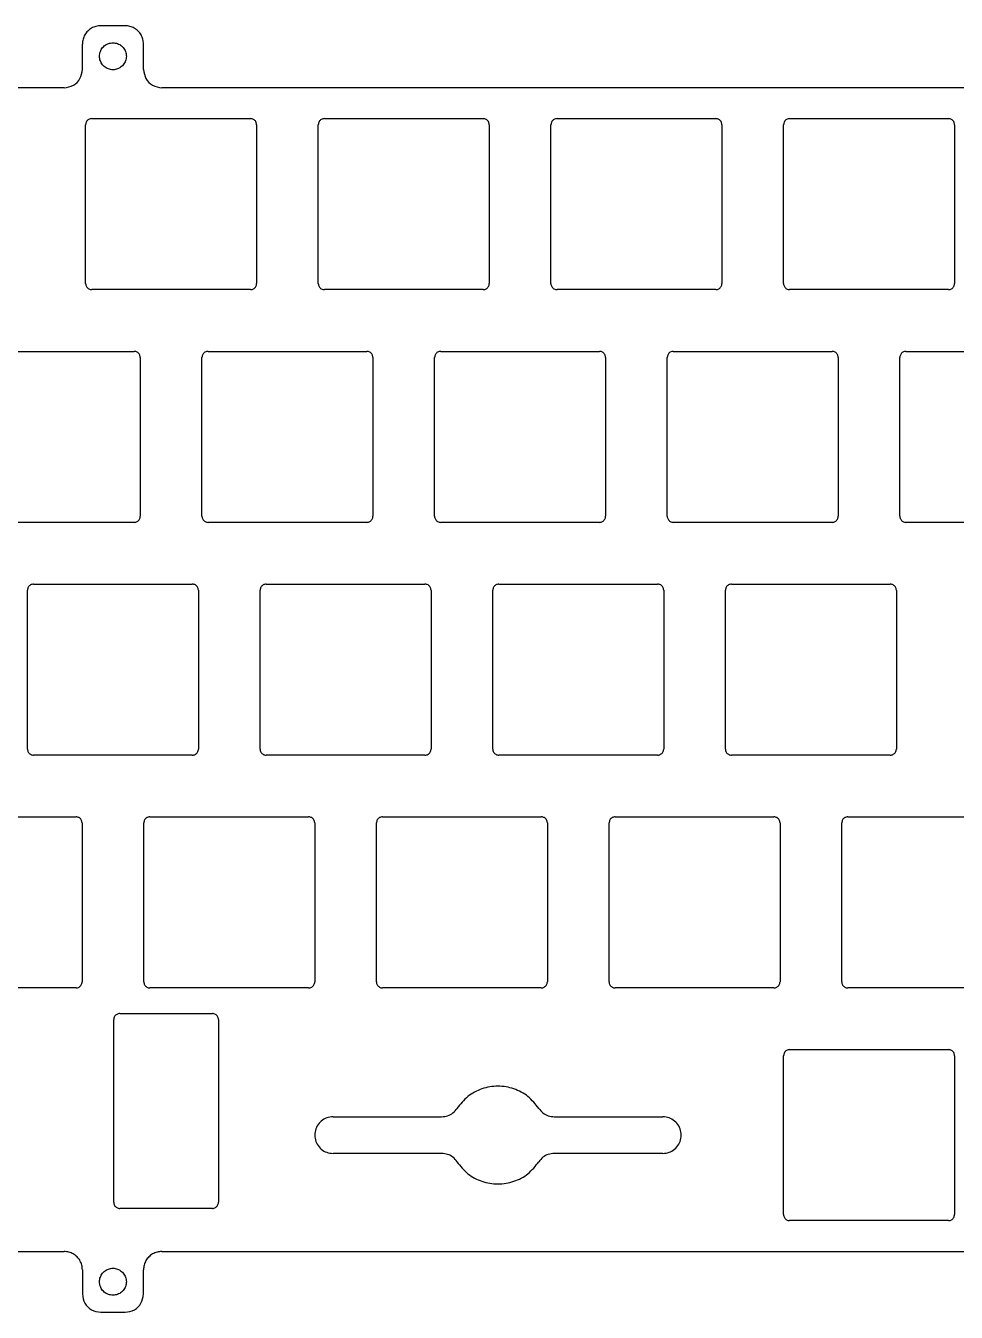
# Model space of a CAD drawing. Extents: x 0 to 305, y -146 to 105.
# Drawn here: x 74 to 150.2, y 0.1 to 105.4 of the extents above; entities that cross this region are included whole.
import ezdxf

# ---------------------------------------------------------------- set-up
doc = ezdxf.new("R2010")
doc.units = 0
doc.layers.add('Facebinder', color=7, linetype='CONTINUOUS')

msp = doc.modelspace()

# ---------------------------------------------------------------- linework, layer by layer
at = {"layer": 'Facebinder', "color": 7}
for points in [[(82.095165, 105.433871), (80.095165, 105.433871)], [(78.595165, 101.858848), (78.595165, 103.933869)], [(83.595165, 101.858848), (83.595165, 103.933869)], [(77.095166, 100.358873), (13.657681, 100.358873)], [(219.970634, 100.358873), (85.095164, 100.358873)], [(78.857465, 84.333169), (78.857465, 97.333865)], [(79.357467, 97.833848), (92.358163, 97.833848)], [(92.858162, 97.333865), (92.858162, 84.333169)], [(97.906662, 84.333169), (97.906662, 97.333865)], [(98.406661, 97.833848), (111.406658, 97.833848)], [(111.90666, 97.333865), (111.90666, 84.333169)], [(116.956658, 84.333169), (116.956658, 97.333865)], [(117.456656, 97.833848), (130.457654, 97.833848)], [(130.957656, 97.333865), (130.957656, 84.333169)], [(136.006653, 84.333169), (136.006653, 97.333865)], [(136.506652, 97.833848), (149.50765, 97.833848)], [(150.007651, 97.333865), (150.007651, 84.333169)], [(92.358163, 83.83316), (79.357467, 83.83316)], [(111.406658, 83.83316), (98.406661, 83.83316)], [(130.457654, 83.83316), (117.456656, 83.83316)], [(149.50765, 83.83316), (136.506652, 83.83316)], [(69.832469, 78.783853), (82.833165, 78.783853)], [(83.333164, 78.28387), (83.333164, 65.283174)], [(88.382463, 65.283174), (88.382463, 78.28387)], [(88.882465, 78.783853), (101.88266, 78.783853)], [(102.382662, 78.28387), (102.382662, 65.283174)], [(107.43166, 65.283174), (107.43166, 78.28387)], [(107.931659, 78.783853), (120.932656, 78.783853)], [(121.432658, 78.28387), (121.432658, 65.283174)], [(126.481655, 65.283174), (126.481655, 78.28387)], [(126.981654, 78.783853), (139.982652, 78.783853)], [(140.482653, 78.28387), (140.482653, 65.283174)], [(145.531651, 65.283174), (145.531651, 78.28387)], [(146.03165, 78.783853), (159.032648, 78.783853)], [(82.833165, 64.783164), (69.832469, 64.783164)], [(101.88266, 64.783164), (88.882465, 64.783164)], [(120.932656, 64.783164), (107.931659, 64.783164)], [(139.982652, 64.783164), (126.981654, 64.783164)], [(159.032648, 64.783164), (146.03165, 64.783164)], [(74.094966, 46.233178), (74.094966, 59.233874)], [(74.594968, 59.733857), (87.594164, 59.733857)], [(88.094165, 59.233874), (88.094165, 46.233178)], [(93.144962, 46.233178), (93.144962, 59.233874)], [(93.644662, 59.733857), (106.643659, 59.733857)], [(107.143661, 59.233874), (107.143661, 46.233178)], [(112.194659, 46.233178), (112.194659, 59.233874)], [(112.694658, 59.733857), (125.693655, 59.733857)], [(126.193656, 59.233874), (126.193656, 46.233178)], [(131.244654, 46.233178), (131.244654, 59.233874)], [(131.744653, 59.733857), (144.743651, 59.733857)], [(145.243652, 59.233874), (145.243652, 46.233178)], [(87.594164, 45.733169), (74.594968, 45.733169)], [(106.643659, 45.733169), (93.644662, 45.733169)], [(125.693655, 45.733169), (112.694658, 45.733169)], [(144.743651, 45.733169), (131.744653, 45.733169)], [(65.06997, 40.683861), (78.069166, 40.683861)], [(78.569167, 40.183878), (78.569167, 27.183077)], [(83.619964, 27.183077), (83.619964, 40.183878)], [(84.119966, 40.683861), (97.118661, 40.683861)], [(97.618663, 40.183878), (97.618663, 27.183077)], [(102.669661, 27.183077), (102.669661, 40.183878)], [(103.16966, 40.683861), (116.168657, 40.683861)], [(116.668659, 40.183878), (116.668659, 27.183077)], [(121.719657, 27.183077), (121.719657, 40.183878)], [(122.219655, 40.683861), (135.218653, 40.683861)], [(135.718654, 40.183878), (135.718654, 27.183077)], [(140.769652, 27.183077), (140.769652, 40.183878)], [(141.269651, 40.683861), (154.268648, 40.683861)], [(78.069166, 26.683067), (65.06997, 26.683067)], [(97.118661, 26.683067), (84.119966, 26.683067)], [(116.168657, 26.683067), (103.16966, 26.683067)], [(135.218653, 26.683067), (122.219655, 26.683067)], [(154.268648, 26.683067), (141.269651, 26.683067)], [(81.657465, 24.583281), (89.232664, 24.583281)], [(81.157466, 9.133179), (81.157466, 24.083272)], [(89.732663, 24.083272), (89.732663, 9.133179)], [(136.006653, 8.133187), (136.006653, 21.133883)], [(136.506652, 21.633866), (149.50765, 21.633866)], [(150.007651, 21.133883), (150.007651, 8.133187)], [(99.119662, 16.133179), (108.01066, 16.133179)], [(117.229657, 16.133179), (126.119655, 16.133179)], [(108.01066, 13.133176), (99.119662, 13.133176)], [(126.119655, 13.133176), (117.229657, 13.133176)], [(89.232664, 8.63317), (81.657465, 8.63317)], [(149.50765, 7.633177), (136.506652, 7.633177)], [(13.657681, 5.10818), (77.095166, 5.10818)], [(85.095164, 5.10818), (219.970634, 5.10818)], [(78.595165, 3.608178), (78.595165, 1.633169)], [(83.595165, 1.633169), (83.595165, 3.608178)], [(80.095165, 0.133194), (82.095165, 0.133194)]]:
    msp.add_lwpolyline(points, dxfattribs=at)
for points in [[(82.195165, 102.93385)], [(82.195165, 2.633188)]]:
    msp.add_lwpolyline(points, close=True, dxfattribs=at)
for points, knots in [([(80.095165, 105.433871), (79.963895, 105.423871), (79.702441, 105.403955), (79.336679, 105.246567), (79.021917, 105.007117), (78.782467, 104.692355), (78.62508, 104.326592), (78.605164, 104.065139), (78.595165, 103.933869)], [0, 0, 0, 0, 0.392663, 0.782076, 1.174738, 1.567401, 1.956814, 2.349477, 2.349477, 2.349477, 2.349477]), ([(83.595165, 103.933869), (83.585166, 104.065139), (83.56525, 104.326592), (83.407862, 104.692355), (83.168413, 105.007117), (82.853651, 105.246567), (82.487889, 105.403955), (82.226435, 105.423871), (82.095165, 105.433871)], [0, 0, 0, 0, 0.392663, 0.782076, 1.174738, 1.567401, 1.956814, 2.349477, 2.349477, 2.349477, 2.349477]), ([(82.195165, 102.93385), (82.182077, 103.062503), (82.156088, 103.317967), (81.953658, 103.65562), (81.657163, 103.906671), (81.289955, 104.039826), (80.900291, 104.039826), (80.533595, 103.906671), (80.235056, 103.65562), (80.040222, 103.317967), (79.972475, 102.93385), (80.040222, 102.549733), (80.235056, 102.21208), (80.533595, 101.961029), (80.900291, 101.827874), (81.289955, 101.827874), (81.657163, 101.961029), (81.953658, 102.21208), (82.156088, 102.549733), (82.182077, 102.805197), (82.195165, 102.93385)], [0, 0, 0, 0, 0.38398, 0.762462, 1.146442, 1.530422, 1.908904, 2.292884, 2.676864, 3.055346, 3.439326, 3.823306, 4.201788, 4.585768, 4.969748, 5.34823, 5.73221, 6.11619, 6.494671, 6.878652, 6.878652, 6.878652, 6.878652]), ([(77.095166, 100.358873), (77.358002, 100.400129), (77.875878, 100.48142), (78.472606, 101.078138), (78.553904, 101.596013), (78.595165, 101.858848)], [0, 0, 0, 0, 0.78428, 1.5453, 2.32958, 2.32958, 2.32958, 2.32958]), ([(83.595165, 101.858848), (83.636426, 101.596013), (83.717724, 101.078138), (84.314452, 100.48142), (84.832328, 100.400129), (85.095164, 100.358873)], [0, 0, 0, 0, 0.78428, 1.5453, 2.32958, 2.32958, 2.32958, 2.32958]), ([(79.357467, 97.833848), (79.269855, 97.820097), (79.097231, 97.793001), (78.898322, 97.594099), (78.87122, 97.421476), (78.857465, 97.333865)], [0, 0, 0, 0, 0.261424, 0.515095, 0.77652, 0.77652, 0.77652, 0.77652]), ([(92.858162, 97.333865), (92.844407, 97.421476), (92.817305, 97.594098), (92.618397, 97.793), (92.445774, 97.820096), (92.358163, 97.833848)], [0, 0, 0, 0, 0.261424, 0.515094, 0.776517, 0.776517, 0.776517, 0.776517]), ([(98.406661, 97.833848), (98.31905, 97.820096), (98.146427, 97.793), (97.947519, 97.594098), (97.920417, 97.421476), (97.906662, 97.333865)], [0, 0, 0, 0, 0.261424, 0.515094, 0.776517, 0.776517, 0.776517, 0.776517]), ([(111.90666, 97.333865), (111.892905, 97.421476), (111.865803, 97.594099), (111.666893, 97.793001), (111.494269, 97.820097), (111.406658, 97.833848)], [0, 0, 0, 0, 0.261424, 0.515095, 0.77652, 0.77652, 0.77652, 0.77652]), ([(117.456656, 97.833848), (117.369046, 97.820096), (117.196422, 97.793), (116.997514, 97.594098), (116.970412, 97.421476), (116.956658, 97.333865)], [0, 0, 0, 0, 0.261424, 0.515094, 0.776517, 0.776517, 0.776517, 0.776517]), ([(130.957656, 97.333865), (130.943901, 97.421476), (130.916799, 97.594099), (130.717889, 97.793001), (130.545265, 97.820097), (130.457654, 97.833848)], [0, 0, 0, 0, 0.261424, 0.515095, 0.77652, 0.77652, 0.77652, 0.77652]), ([(136.506652, 97.833848), (136.419041, 97.820096), (136.246418, 97.793), (136.04751, 97.594098), (136.020408, 97.421476), (136.006653, 97.333865)], [0, 0, 0, 0, 0.261424, 0.515094, 0.776517, 0.776517, 0.776517, 0.776517]), ([(150.007651, 97.333865), (149.993896, 97.421476), (149.966794, 97.594099), (149.767885, 97.793001), (149.595261, 97.820097), (149.50765, 97.833848)], [0, 0, 0, 0, 0.261424, 0.515095, 0.77652, 0.77652, 0.77652, 0.77652]), ([(78.857465, 84.333169), (78.860798, 84.289412), (78.867435, 84.20226), (78.919896, 84.080337), (78.999713, 83.975414), (79.104635, 83.895595), (79.226557, 83.843132), (79.313709, 83.836493), (79.357467, 83.83316)], [0, 0, 0, 0, 0.130889, 0.260695, 0.391585, 0.522474, 0.65228, 0.783169, 0.783169, 0.783169, 0.783169]), ([(92.358163, 83.83316), (92.40192, 83.836493), (92.489072, 83.843132), (92.610993, 83.895596), (92.715914, 83.975415), (92.795731, 84.080337), (92.848192, 84.20226), (92.854829, 84.289412), (92.858162, 84.333169)], [0, 0, 0, 0, 0.130889, 0.260694, 0.391583, 0.522472, 0.652278, 0.783167, 0.783167, 0.783167, 0.783167]), ([(97.906662, 84.333169), (97.909994, 84.289412), (97.916631, 84.20226), (97.969093, 84.080337), (98.048909, 83.975415), (98.15383, 83.895596), (98.275752, 83.843132), (98.362904, 83.836493), (98.406661, 83.83316)], [0, 0, 0, 0, 0.130889, 0.260694, 0.391583, 0.522472, 0.652278, 0.783167, 0.783167, 0.783167, 0.783167]), ([(111.406658, 83.83316), (111.450415, 83.836493), (111.537568, 83.843132), (111.65949, 83.895595), (111.764412, 83.975414), (111.844228, 84.080337), (111.89669, 84.20226), (111.903327, 84.289412), (111.90666, 84.333169)], [0, 0, 0, 0, 0.130889, 0.260695, 0.391585, 0.522474, 0.65228, 0.783169, 0.783169, 0.783169, 0.783169]), ([(116.956658, 84.333169), (116.95999, 84.289412), (116.966627, 84.20226), (117.019088, 84.080337), (117.098905, 83.975415), (117.203826, 83.895596), (117.325747, 83.843132), (117.412899, 83.836493), (117.456656, 83.83316)], [0, 0, 0, 0, 0.130889, 0.260694, 0.391583, 0.522472, 0.652278, 0.783167, 0.783167, 0.783167, 0.783167]), ([(130.457654, 83.83316), (130.501411, 83.836493), (130.588564, 83.843132), (130.710486, 83.895595), (130.815408, 83.975414), (130.895224, 84.080337), (130.947686, 84.20226), (130.954323, 84.289412), (130.957656, 84.333169)], [0, 0, 0, 0, 0.130889, 0.260695, 0.391585, 0.522474, 0.65228, 0.783169, 0.783169, 0.783169, 0.783169]), ([(136.006653, 84.333169), (136.009986, 84.289412), (136.016623, 84.20226), (136.069084, 84.080337), (136.1489, 83.975415), (136.253821, 83.895596), (136.375743, 83.843132), (136.462895, 83.836493), (136.506652, 83.83316)], [0, 0, 0, 0, 0.130889, 0.260694, 0.391583, 0.522472, 0.652278, 0.783167, 0.783167, 0.783167, 0.783167]), ([(149.50765, 83.83316), (149.551407, 83.836493), (149.638559, 83.843132), (149.760482, 83.895595), (149.865403, 83.975414), (149.94522, 84.080337), (149.997682, 84.20226), (150.004319, 84.289412), (150.007651, 84.333169)], [0, 0, 0, 0, 0.130889, 0.260695, 0.391585, 0.522474, 0.65228, 0.783169, 0.783169, 0.783169, 0.783169]), ([(83.333164, 78.28387), (83.319409, 78.37148), (83.292307, 78.544103), (83.093399, 78.743004), (82.920776, 78.770101), (82.833165, 78.783853)], [0, 0, 0, 0, 0.261424, 0.515094, 0.776517, 0.776517, 0.776517, 0.776517]), ([(88.882465, 78.783853), (88.794853, 78.770101), (88.622229, 78.743005), (88.42332, 78.544103), (88.396218, 78.37148), (88.382463, 78.28387)], [0, 0, 0, 0, 0.261424, 0.515095, 0.77652, 0.77652, 0.77652, 0.77652]), ([(102.382662, 78.28387), (102.368907, 78.37148), (102.341805, 78.544103), (102.142896, 78.743005), (101.970272, 78.770101), (101.88266, 78.783853)], [0, 0, 0, 0, 0.261424, 0.515095, 0.77652, 0.77652, 0.77652, 0.77652]), ([(107.931659, 78.783853), (107.844048, 78.770101), (107.671424, 78.743004), (107.472516, 78.544103), (107.445415, 78.37148), (107.43166, 78.28387)], [0, 0, 0, 0, 0.261424, 0.515094, 0.776517, 0.776517, 0.776517, 0.776517]), ([(121.432658, 78.28387), (121.418903, 78.37148), (121.391801, 78.544103), (121.192891, 78.743005), (121.020267, 78.770101), (120.932656, 78.783853)], [0, 0, 0, 0, 0.261424, 0.515095, 0.77652, 0.77652, 0.77652, 0.77652]), ([(126.981654, 78.783853), (126.894043, 78.770101), (126.72142, 78.743004), (126.522512, 78.544103), (126.49541, 78.37148), (126.481655, 78.28387)], [0, 0, 0, 0, 0.261424, 0.515094, 0.776517, 0.776517, 0.776517, 0.776517]), ([(140.482653, 78.28387), (140.468898, 78.37148), (140.441796, 78.544103), (140.242887, 78.743005), (140.070263, 78.770101), (139.982652, 78.783853)], [0, 0, 0, 0, 0.261424, 0.515095, 0.77652, 0.77652, 0.77652, 0.77652]), ([(146.03165, 78.783853), (145.944039, 78.770101), (145.771416, 78.743004), (145.572508, 78.544103), (145.545406, 78.37148), (145.531651, 78.28387)], [0, 0, 0, 0, 0.261424, 0.515094, 0.776517, 0.776517, 0.776517, 0.776517]), ([(82.833165, 64.783164), (82.876922, 64.786498), (82.964074, 64.793137), (83.085996, 64.845601), (83.190917, 64.925419), (83.270733, 65.030342), (83.323194, 65.152264), (83.329831, 65.239417), (83.333164, 65.283174)], [0, 0, 0, 0, 0.130889, 0.260694, 0.391583, 0.522472, 0.652278, 0.783167, 0.783167, 0.783167, 0.783167]), ([(88.382463, 65.283174), (88.385795, 65.239416), (88.392433, 65.152264), (88.444894, 65.030341), (88.524711, 64.925418), (88.629633, 64.8456), (88.751555, 64.793136), (88.838707, 64.786497), (88.882465, 64.783164)], [0, 0, 0, 0, 0.130889, 0.260695, 0.391585, 0.522474, 0.65228, 0.783169, 0.783169, 0.783169, 0.783169]), ([(101.88266, 64.783164), (101.926418, 64.786497), (102.01357, 64.793136), (102.135492, 64.8456), (102.240414, 64.925418), (102.320231, 65.030341), (102.372692, 65.152264), (102.37933, 65.239416), (102.382662, 65.283174)], [0, 0, 0, 0, 0.130889, 0.260695, 0.391585, 0.522474, 0.65228, 0.783169, 0.783169, 0.783169, 0.783169]), ([(107.43166, 65.283174), (107.434992, 65.239417), (107.441629, 65.152264), (107.494091, 65.030342), (107.573907, 64.925419), (107.678828, 64.845601), (107.800749, 64.793137), (107.887901, 64.786498), (107.931659, 64.783164)], [0, 0, 0, 0, 0.130889, 0.260694, 0.391583, 0.522472, 0.652278, 0.783167, 0.783167, 0.783167, 0.783167]), ([(120.932656, 64.783164), (120.976413, 64.786497), (121.063566, 64.793136), (121.185488, 64.8456), (121.29041, 64.925418), (121.370226, 65.030341), (121.422688, 65.152264), (121.429325, 65.239416), (121.432658, 65.283174)], [0, 0, 0, 0, 0.130889, 0.260695, 0.391585, 0.522474, 0.65228, 0.783169, 0.783169, 0.783169, 0.783169]), ([(126.481655, 65.283174), (126.484988, 65.239417), (126.491625, 65.152264), (126.544086, 65.030342), (126.623903, 64.925419), (126.728824, 64.845601), (126.850745, 64.793137), (126.937897, 64.786498), (126.981654, 64.783164)], [0, 0, 0, 0, 0.130889, 0.260694, 0.391583, 0.522472, 0.652278, 0.783167, 0.783167, 0.783167, 0.783167]), ([(139.982652, 64.783164), (140.026409, 64.786497), (140.113562, 64.793136), (140.235484, 64.8456), (140.340405, 64.925418), (140.420222, 65.030341), (140.472684, 65.152264), (140.479321, 65.239416), (140.482653, 65.283174)], [0, 0, 0, 0, 0.130889, 0.260695, 0.391585, 0.522474, 0.65228, 0.783169, 0.783169, 0.783169, 0.783169]), ([(145.531651, 65.283174), (145.534983, 65.239417), (145.541621, 65.152264), (145.594082, 65.030342), (145.673898, 64.925419), (145.778819, 64.845601), (145.900741, 64.793137), (145.987893, 64.786498), (146.03165, 64.783164)], [0, 0, 0, 0, 0.130889, 0.260694, 0.391583, 0.522472, 0.652278, 0.783167, 0.783167, 0.783167, 0.783167]), ([(74.594968, 59.733857), (74.507357, 59.720105), (74.334733, 59.69301), (74.135823, 59.494108), (74.108721, 59.321485), (74.094966, 59.233874)], [0, 0, 0, 0, 0.261424, 0.515095, 0.77652, 0.77652, 0.77652, 0.77652]), ([(88.094165, 59.233874), (88.08041, 59.321485), (88.053308, 59.494108), (87.854399, 59.69301), (87.681775, 59.720105), (87.594164, 59.733857)], [0, 0, 0, 0, 0.261424, 0.515095, 0.77652, 0.77652, 0.77652, 0.77652]), ([(93.644662, 59.733857), (93.557051, 59.720105), (93.384428, 59.693009), (93.18552, 59.494107), (93.158418, 59.321484), (93.144663, 59.233874)], [0, 0, 0, 0, 0.261424, 0.515094, 0.776517, 0.776517, 0.776517, 0.776517]), ([(107.143661, 59.233874), (107.129906, 59.321485), (107.102804, 59.494108), (106.903894, 59.69301), (106.73127, 59.720105), (106.643659, 59.733857)], [0, 0, 0, 0, 0.261424, 0.515095, 0.77652, 0.77652, 0.77652, 0.77652]), ([(112.694658, 59.733857), (112.607047, 59.720105), (112.434423, 59.693009), (112.235515, 59.494107), (112.208414, 59.321484), (112.194659, 59.233874)], [0, 0, 0, 0, 0.261424, 0.515094, 0.776517, 0.776517, 0.776517, 0.776517]), ([(126.193656, 59.233874), (126.179901, 59.321485), (126.152799, 59.494108), (125.95389, 59.69301), (125.781266, 59.720105), (125.693655, 59.733857)], [0, 0, 0, 0, 0.261424, 0.515095, 0.77652, 0.77652, 0.77652, 0.77652]), ([(131.744653, 59.733857), (131.657042, 59.720105), (131.484419, 59.693009), (131.285511, 59.494107), (131.258409, 59.321484), (131.244654, 59.233874)], [0, 0, 0, 0, 0.261424, 0.515094, 0.776517, 0.776517, 0.776517, 0.776517]), ([(145.243652, 59.233874), (145.229897, 59.321485), (145.202795, 59.494108), (145.003886, 59.69301), (144.831262, 59.720105), (144.743651, 59.733857)], [0, 0, 0, 0, 0.261424, 0.515095, 0.77652, 0.77652, 0.77652, 0.77652]), ([(74.094966, 46.233178), (74.098299, 46.189421), (74.104936, 46.102268), (74.157398, 45.980345), (74.237214, 45.875422), (74.342136, 45.795604), (74.464058, 45.74314), (74.551211, 45.736502), (74.594968, 45.733169)], [0, 0, 0, 0, 0.130889, 0.260695, 0.391585, 0.522474, 0.65228, 0.783169, 0.783169, 0.783169, 0.783169]), ([(87.594164, 45.733169), (87.637921, 45.736502), (87.725073, 45.74314), (87.846995, 45.795604), (87.951917, 45.875422), (88.031734, 45.980345), (88.084196, 46.102268), (88.090833, 46.189421), (88.094165, 46.233178)], [0, 0, 0, 0, 0.130889, 0.260695, 0.391585, 0.522474, 0.65228, 0.783169, 0.783169, 0.783169, 0.783169]), ([(93.144663, 46.233178), (93.147995, 46.189421), (93.154632, 46.102269), (93.207094, 45.980346), (93.28691, 45.875423), (93.391831, 45.795605), (93.513753, 45.743141), (93.600905, 45.736502), (93.644662, 45.733169)], [0, 0, 0, 0, 0.130889, 0.260694, 0.391583, 0.522472, 0.652278, 0.783167, 0.783167, 0.783167, 0.783167]), ([(106.643659, 45.733169), (106.687416, 45.736502), (106.774569, 45.74314), (106.896491, 45.795604), (107.001413, 45.875422), (107.081229, 45.980345), (107.133691, 46.102268), (107.140328, 46.189421), (107.143661, 46.233178)], [0, 0, 0, 0, 0.130889, 0.260695, 0.391585, 0.522474, 0.65228, 0.783169, 0.783169, 0.783169, 0.783169]), ([(112.194659, 46.233178), (112.197991, 46.189421), (112.204628, 46.102269), (112.25709, 45.980346), (112.336906, 45.875423), (112.441827, 45.795605), (112.563748, 45.743141), (112.6509, 45.736502), (112.694658, 45.733169)], [0, 0, 0, 0, 0.130889, 0.260694, 0.391583, 0.522472, 0.652278, 0.783167, 0.783167, 0.783167, 0.783167]), ([(125.693655, 45.733169), (125.737412, 45.736502), (125.824565, 45.74314), (125.946487, 45.795604), (126.051408, 45.875422), (126.131225, 45.980345), (126.183687, 46.102268), (126.190324, 46.189421), (126.193656, 46.233178)], [0, 0, 0, 0, 0.130889, 0.260695, 0.391585, 0.522474, 0.65228, 0.783169, 0.783169, 0.783169, 0.783169]), ([(131.244654, 46.233178), (131.247987, 46.189421), (131.254624, 46.102269), (131.307085, 45.980346), (131.386902, 45.875423), (131.491823, 45.795605), (131.613744, 45.743141), (131.700896, 45.736502), (131.744653, 45.733169)], [0, 0, 0, 0, 0.130889, 0.260694, 0.391583, 0.522472, 0.652278, 0.783167, 0.783167, 0.783167, 0.783167]), ([(144.743651, 45.733169), (144.787408, 45.736502), (144.87456, 45.74314), (144.996482, 45.795604), (145.101404, 45.875422), (145.181221, 45.980345), (145.233683, 46.102268), (145.24032, 46.189421), (145.243652, 46.233178)], [0, 0, 0, 0, 0.130889, 0.260695, 0.391585, 0.522474, 0.65228, 0.783169, 0.783169, 0.783169, 0.783169]), ([(78.569167, 40.183878), (78.555412, 40.271489), (78.52831, 40.444112), (78.329401, 40.643014), (78.156777, 40.67011), (78.069166, 40.683861)], [0, 0, 0, 0, 0.261424, 0.515095, 0.77652, 0.77652, 0.77652, 0.77652]), ([(84.119966, 40.683861), (84.032354, 40.67011), (83.85973, 40.643014), (83.660821, 40.444112), (83.633719, 40.271489), (83.619964, 40.183878)], [0, 0, 0, 0, 0.261424, 0.515095, 0.77652, 0.77652, 0.77652, 0.77652]), ([(97.618663, 40.183878), (97.604908, 40.271489), (97.577806, 40.444112), (97.378897, 40.643014), (97.206273, 40.67011), (97.118661, 40.683861)], [0, 0, 0, 0, 0.261424, 0.515095, 0.77652, 0.77652, 0.77652, 0.77652]), ([(103.16966, 40.683861), (103.082049, 40.670109), (102.909426, 40.643013), (102.710518, 40.444111), (102.683416, 40.271489), (102.669661, 40.183878)], [0, 0, 0, 0, 0.261424, 0.515094, 0.776517, 0.776517, 0.776517, 0.776517]), ([(116.668659, 40.183878), (116.654904, 40.271489), (116.627802, 40.444112), (116.428892, 40.643014), (116.256268, 40.67011), (116.168657, 40.683861)], [0, 0, 0, 0, 0.261424, 0.515095, 0.77652, 0.77652, 0.77652, 0.77652]), ([(122.219655, 40.683861), (122.132045, 40.670109), (121.959421, 40.643013), (121.760513, 40.444111), (121.733411, 40.271489), (121.719657, 40.183878)], [0, 0, 0, 0, 0.261424, 0.515094, 0.776517, 0.776517, 0.776517, 0.776517]), ([(135.718654, 40.183878), (135.704899, 40.271489), (135.677797, 40.444112), (135.478888, 40.643014), (135.306264, 40.67011), (135.218653, 40.683861)], [0, 0, 0, 0, 0.261424, 0.515095, 0.77652, 0.77652, 0.77652, 0.77652]), ([(141.269651, 40.683861), (141.18204, 40.670109), (141.009417, 40.643013), (140.810509, 40.444111), (140.783407, 40.271489), (140.769652, 40.183878)], [0, 0, 0, 0, 0.261424, 0.515094, 0.776517, 0.776517, 0.776517, 0.776517]), ([(78.069166, 26.683067), (78.112923, 26.6864), (78.200075, 26.693039), (78.321998, 26.745502), (78.426919, 26.825321), (78.506736, 26.930244), (78.559198, 27.052167), (78.565835, 27.139319), (78.569167, 27.183077)], [0, 0, 0, 0, 0.130889, 0.260695, 0.391585, 0.522474, 0.65228, 0.783169, 0.783169, 0.783169, 0.783169]), ([(83.619964, 27.183077), (83.623296, 27.139319), (83.629934, 27.052167), (83.682395, 26.930244), (83.762212, 26.825321), (83.867134, 26.745502), (83.989056, 26.693039), (84.076208, 26.6864), (84.119966, 26.683067)], [0, 0, 0, 0, 0.130889, 0.260695, 0.391585, 0.522474, 0.65228, 0.783169, 0.783169, 0.783169, 0.783169]), ([(97.118661, 26.683067), (97.162419, 26.6864), (97.249571, 26.693039), (97.371493, 26.745502), (97.476415, 26.825321), (97.556232, 26.930244), (97.608693, 27.052167), (97.615331, 27.139319), (97.618663, 27.183077)], [0, 0, 0, 0, 0.130889, 0.260695, 0.391585, 0.522474, 0.65228, 0.783169, 0.783169, 0.783169, 0.783169]), ([(102.669661, 27.183077), (102.672993, 27.139319), (102.67963, 27.052167), (102.732092, 26.930244), (102.811908, 26.825322), (102.916829, 26.745503), (103.038751, 26.693039), (103.125903, 26.6864), (103.16966, 26.683067)], [0, 0, 0, 0, 0.130889, 0.260694, 0.391583, 0.522472, 0.652278, 0.783167, 0.783167, 0.783167, 0.783167]), ([(116.168657, 26.683067), (116.212414, 26.6864), (116.299567, 26.693039), (116.421489, 26.745502), (116.526411, 26.825321), (116.606227, 26.930244), (116.658689, 27.052167), (116.665326, 27.139319), (116.668659, 27.183077)], [0, 0, 0, 0, 0.130889, 0.260695, 0.391585, 0.522474, 0.65228, 0.783169, 0.783169, 0.783169, 0.783169]), ([(121.719657, 27.183077), (121.722989, 27.139319), (121.729626, 27.052167), (121.782087, 26.930244), (121.861904, 26.825322), (121.966825, 26.745503), (122.088746, 26.693039), (122.175898, 26.6864), (122.219655, 26.683067)], [0, 0, 0, 0, 0.130889, 0.260694, 0.391583, 0.522472, 0.652278, 0.783167, 0.783167, 0.783167, 0.783167]), ([(135.218653, 26.683067), (135.26241, 26.6864), (135.349562, 26.693039), (135.471485, 26.745502), (135.576406, 26.825321), (135.656223, 26.930244), (135.708685, 27.052167), (135.715322, 27.139319), (135.718654, 27.183077)], [0, 0, 0, 0, 0.130889, 0.260695, 0.391585, 0.522474, 0.65228, 0.783169, 0.783169, 0.783169, 0.783169]), ([(140.769652, 27.183077), (140.772985, 27.139319), (140.779622, 27.052167), (140.832083, 26.930244), (140.911899, 26.825322), (141.01682, 26.745503), (141.138742, 26.693039), (141.225894, 26.6864), (141.269651, 26.683067)], [0, 0, 0, 0, 0.130889, 0.260694, 0.391583, 0.522472, 0.652278, 0.783167, 0.783167, 0.783167, 0.783167]), ([(81.657465, 24.583281), (81.613708, 24.579948), (81.526556, 24.573309), (81.404635, 24.520845), (81.299714, 24.441027), (81.219897, 24.336104), (81.167436, 24.214181), (81.160799, 24.127029), (81.157466, 24.083272)], [0, 0, 0, 0, 0.130889, 0.260694, 0.391583, 0.522472, 0.652278, 0.783167, 0.783167, 0.783167, 0.783167]), ([(89.732663, 24.083272), (89.729331, 24.127029), (89.722694, 24.214181), (89.670232, 24.336104), (89.590416, 24.441027), (89.485495, 24.520845), (89.363573, 24.573309), (89.276421, 24.579948), (89.232664, 24.583281)], [0, 0, 0, 0, 0.130889, 0.260694, 0.391583, 0.522472, 0.652278, 0.783167, 0.783167, 0.783167, 0.783167]), ([(136.506652, 21.633866), (136.419041, 21.620114), (136.246418, 21.593017), (136.04751, 21.394116), (136.020408, 21.221493), (136.006653, 21.133883)], [0, 0, 0, 0, 0.261424, 0.515094, 0.776517, 0.776517, 0.776517, 0.776517]), ([(150.007651, 21.133883), (149.993896, 21.221493), (149.966794, 21.394116), (149.767885, 21.593018), (149.595261, 21.620114), (149.50765, 21.633866)], [0, 0, 0, 0, 0.261424, 0.515095, 0.77652, 0.77652, 0.77652, 0.77652]), ([(115.97222, 16.814984), (115.694194, 17.163397), (115.14175, 17.855703), (113.940696, 18.482049), (112.619672, 18.709223), (111.298646, 18.482059), (110.097587, 17.855723), (109.545137, 17.163421), (109.267108, 16.815011)], [0, 0, 0, 0, 1.324836, 2.632485, 3.95732, 5.282156, 6.589805, 7.91464, 7.91464, 7.91464, 7.91464]), ([(99.119662, 16.133179), (98.94429, 16.115258), (98.596056, 16.079671), (98.135858, 15.803567), (97.793714, 15.399323), (97.612252, 14.898672), (97.612252, 14.367683), (97.793714, 13.867031), (98.135858, 13.462788), (98.596056, 13.186684), (98.94429, 13.151097), (99.119662, 13.133176)], [0, 0, 0, 0, 0.523447, 1.039402, 1.562849, 2.086296, 2.602252, 3.125698, 3.649145, 4.165101, 4.688548, 4.688548, 4.688548, 4.688548]), ([(108.01066, 16.133179), (108.176507, 16.149644), (108.506048, 16.18236), (108.956445, 16.426627), (109.163611, 16.684987), (109.26787, 16.815011)], [0, 0, 0, 0, 0.496817, 0.987188, 1.484005, 1.484005, 1.484005, 1.484005]), ([(115.97245, 16.814984), (116.076711, 16.684964), (116.283879, 16.426611), (116.734275, 16.182354), (117.063813, 16.149642), (117.229657, 16.133179)], [0, 0, 0, 0, 0.496811, 0.987177, 1.483988, 1.483988, 1.483988, 1.483988]), ([(126.119655, 13.133176), (126.295027, 13.151097), (126.643262, 13.186684), (127.103459, 13.462788), (127.445604, 13.867031), (127.627066, 14.367683), (127.627066, 14.898672), (127.445604, 15.399323), (127.103459, 15.803567), (126.643262, 16.079671), (126.295027, 16.115258), (126.119655, 16.133179)], [0, 0, 0, 0, 0.523447, 1.039402, 1.562849, 2.086296, 2.602252, 3.125698, 3.649145, 4.165101, 4.688548, 4.688548, 4.688548, 4.688548]), ([(109.26787, 12.451371), (109.163609, 12.581391), (108.95644, 12.839744), (108.506044, 13.084001), (108.176505, 13.116713), (108.01066, 13.133176)], [0, 0, 0, 0, 0.496812, 0.987179, 1.483991, 1.483991, 1.483991, 1.483991]), ([(117.229657, 13.133176), (117.063813, 13.116713), (116.734275, 13.084001), (116.283879, 12.839744), (116.076711, 12.581391), (115.97245, 12.451371)], [0, 0, 0, 0, 0.496811, 0.987177, 1.483988, 1.483988, 1.483988, 1.483988]), ([(109.267108, 12.451344), (109.545137, 12.102934), (110.097587, 11.410632), (111.298646, 10.784296), (112.619672, 10.557132), (113.940696, 10.784306), (115.14175, 11.410652), (115.694194, 12.102958), (115.97222, 12.451371)], [0, 0, 0, 0, 1.324836, 2.632485, 3.95732, 5.282156, 6.589805, 7.91464, 7.91464, 7.91464, 7.91464]), ([(81.157466, 9.133179), (81.160799, 9.089422), (81.167436, 9.00227), (81.219897, 8.880347), (81.299714, 8.775424), (81.404635, 8.695606), (81.526556, 8.643142), (81.613708, 8.636503), (81.657465, 8.63317)], [0, 0, 0, 0, 0.130889, 0.260694, 0.391583, 0.522472, 0.652278, 0.783167, 0.783167, 0.783167, 0.783167]), ([(89.232664, 8.63317), (89.276421, 8.636503), (89.363573, 8.643142), (89.485495, 8.695606), (89.590416, 8.775424), (89.670232, 8.880347), (89.722694, 9.00227), (89.729331, 9.089422), (89.732663, 9.133179)], [0, 0, 0, 0, 0.130889, 0.260694, 0.391583, 0.522472, 0.652278, 0.783167, 0.783167, 0.783167, 0.783167]), ([(136.006653, 8.133187), (136.009986, 8.089429), (136.016623, 8.002277), (136.069084, 7.880355), (136.1489, 7.775432), (136.253821, 7.695613), (136.375743, 7.643149), (136.462895, 7.63651), (136.506652, 7.633177)], [0, 0, 0, 0, 0.130889, 0.260694, 0.391583, 0.522472, 0.652278, 0.783167, 0.783167, 0.783167, 0.783167]), ([(149.50765, 7.633177), (149.551407, 7.63651), (149.638559, 7.643149), (149.760482, 7.695612), (149.865403, 7.775431), (149.94522, 7.880354), (149.997682, 8.002277), (150.004319, 8.089429), (150.007651, 8.133187)], [0, 0, 0, 0, 0.130889, 0.260695, 0.391585, 0.522474, 0.65228, 0.783169, 0.783169, 0.783169, 0.783169]), ([(78.595165, 3.608178), (78.585166, 3.739448), (78.56525, 4.000901), (78.407863, 4.366663), (78.168413, 4.681426), (77.853651, 4.920876), (77.487889, 5.078264), (77.226436, 5.09818), (77.095166, 5.10818)], [0, 0, 0, 0, 0.392663, 0.782076, 1.174738, 1.567401, 1.956814, 2.349477, 2.349477, 2.349477, 2.349477]), ([(85.095164, 5.10818), (84.963894, 5.09818), (84.70244, 5.078264), (84.336679, 4.920876), (84.021917, 4.681426), (83.782467, 4.366663), (83.625079, 4.000901), (83.605164, 3.739448), (83.595165, 3.608178)], [0, 0, 0, 0, 0.392663, 0.782076, 1.174738, 1.567401, 1.956814, 2.349477, 2.349477, 2.349477, 2.349477]), ([(82.195165, 2.633188), (82.182077, 2.761841), (82.156088, 3.017305), (81.953658, 3.354958), (81.657163, 3.606009), (81.289955, 3.739164), (80.900291, 3.739164), (80.533595, 3.606009), (80.235056, 3.354958), (80.040222, 3.017305), (79.972475, 2.633188), (80.040222, 2.249072), (80.235056, 1.911418), (80.533595, 1.660367), (80.900291, 1.527213), (81.289955, 1.527213), (81.657163, 1.660367), (81.953658, 1.911418), (82.156088, 2.249072), (82.182077, 2.504535), (82.195165, 2.633188)], [0, 0, 0, 0, 0.38398, 0.762462, 1.146442, 1.530422, 1.908904, 2.292884, 2.676864, 3.055346, 3.439326, 3.823306, 4.201788, 4.585768, 4.969748, 5.34823, 5.73221, 6.11619, 6.494671, 6.878652, 6.878652, 6.878652, 6.878652]), ([(78.595165, 1.633169), (78.636426, 1.370334), (78.717725, 0.852459), (79.314452, 0.255741), (79.832329, 0.174451), (80.095165, 0.133194)], [0, 0, 0, 0, 0.78428, 1.5453, 2.32958, 2.32958, 2.32958, 2.32958]), ([(82.095165, 0.133194), (82.358001, 0.174451), (82.875878, 0.255741), (83.472605, 0.852459), (83.553904, 1.370334), (83.595165, 1.633169)], [0, 0, 0, 0, 0.78428, 1.5453, 2.32958, 2.32958, 2.32958, 2.32958])]:
    msp.add_open_spline(points, degree=3, knots=knots, dxfattribs=at)

doc.saveas('drawing.dxf')
